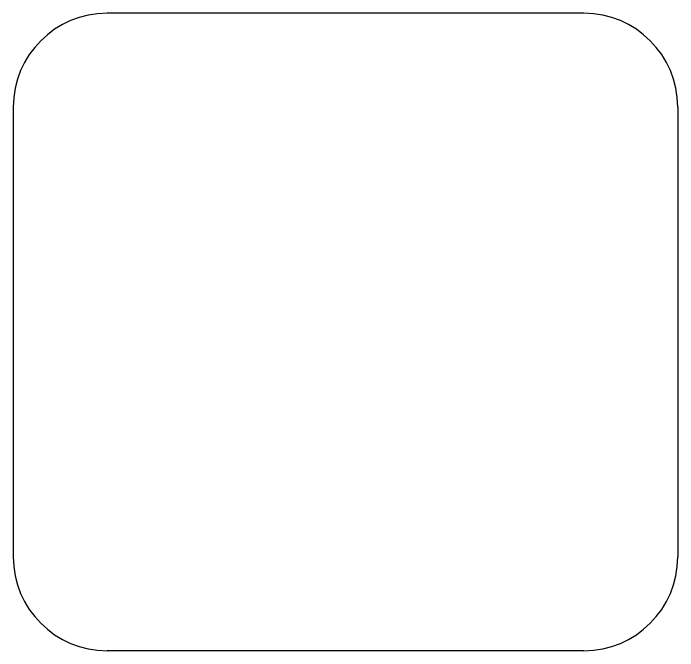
# Model space of a CAD drawing. Header units: millimetres. Extents: x -10 to 277, y -95 to 18.
# Drawn here: x 226.01 to 240.71, y -64.2 to -50.1 of the extents above; entities that cross this region are included whole.
import ezdxf

# ---------------------------------------------------------------- set-up
doc = ezdxf.new("R2010")
doc.units = ezdxf.units.MM
doc.header["$MEASUREMENT"] = 0
doc.layers.add('BLACK', color=7, linetype='CONTINUOUS')

msp = doc.modelspace()

# ---------------------------------------------------------------- linework, layer by layer
at = {"layer": 'BLACK', "linetype": 'Continuous'}
for p, q in [((238.6375, -50.1), (228.087499, -50.1)), ((226.0125, -52.175), (226.0125, -62.125001)), ((240.7125, -52.175), (240.7125, -62.125)), ((238.6375, -64.2), (228.0875, -64.2))]:
    msp.add_line(p, q, dxfattribs=at)
at = {"layer": 'BLACK'}
for centre, radius, start, end in [((228.087504, -52.175004), 2.075004, 90.0001381, 179.9998896), ((238.6375, -52.175), 2.075, 0, 90), ((228.087502, -62.124998), 2.075002, 180.0000828, 269.9999448), ((238.6375, -62.125), 2.075, 270, 0)]:
    msp.add_arc(centre, radius, start, end, dxfattribs=at)

doc.saveas('drawing.dxf')
